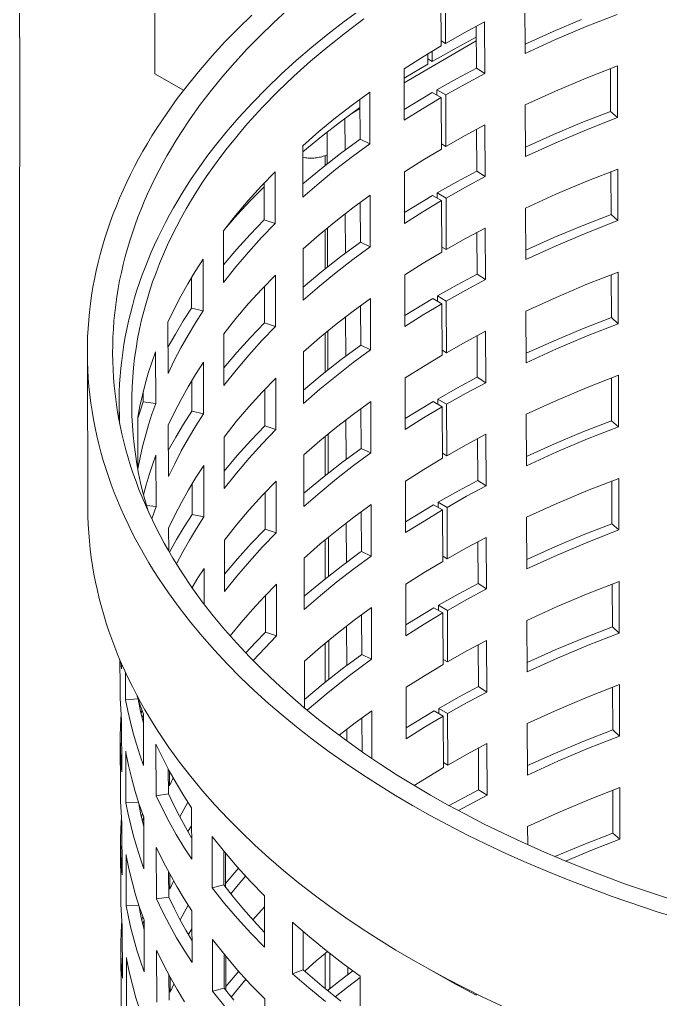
# Model space of a CAD drawing. Header units: millimetres. Extents: x 311 to 4068, y 1050 to 3803.
# Drawn here: x 3656.4 to 3757.7, y 3034.3 to 3189.2 of the extents above; entities that cross this region are included whole.
import ezdxf

# ---------------------------------------------------------------- set-up
doc = ezdxf.new("R2010")
doc.units = ezdxf.units.MM
doc.layers.add('ZANO_R', color=7, linetype='Continuous', lineweight=0)

msp = doc.modelspace()

# ---------------------------------------------------------------- linework, layer by layer
at = {"layer": 'ZANO_R'}
for p, q in [((3656.42, 3186.35), (3656.42, 3249.04)), ((3677.81, 3180.64), (3677.81, 3201.05)), ((3723.76, 3185.44), (3723.72, 3197.66)), ((3723.02, 3197.26), (3723.06, 3185.03)), ((3736.32, 3192.01), (3736.34, 3183.86)), ((3690.98, 3187.8), (3693.14, 3189.9)), ((3696.54, 3188.69), (3698.72, 3190.69)), ((3707.74, 3188.89), (3710.4, 3190.84)), ((3746, 3188.1), (3750.91, 3190.02)), ((3694.43, 3186.64), (3696.54, 3188.69)), ((3705.13, 3186.89), (3707.74, 3188.89)), ((3707.93, 3187.13), (3710.82, 3189.3)), ((3729.95, 3188.84), (3726.83, 3187.17)), ((3728.64, 3181.55), (3728.61, 3188.14)), ((3729.97, 3180.69), (3729.95, 3188.84)), ((3740.79, 3187.33), (3745.28, 3189.22)), ((3688.89, 3185.67), (3690.98, 3187.8)), ((3692.39, 3184.56), (3694.43, 3186.64)), ((3702.6, 3184.83), (3705.13, 3186.89)), ((3705.13, 3184.91), (3707.93, 3187.13)), ((3726.83, 3187.17), (3723.76, 3185.44)), ((3736.34, 3185.34), (3740.79, 3187.33)), ((3741.14, 3186.04), (3746, 3188.1)), ((3656.43, 3186.35), (3656.43, 3165.94)), ((3686.88, 3183.49), (3688.89, 3185.67)), ((3717.22, 3179.2), (3728.62, 3185.83)), ((3723.06, 3185.03), (3720.12, 3183.27)), ((3723.76, 3185.44), (3723.06, 3185.85)), ((3728.62, 3186.4), (3725.11, 3184.53)), ((3736.34, 3183.86), (3741.14, 3186.04)), ((3684.95, 3181.27), (3686.88, 3183.49)), ((3690.43, 3182.43), (3692.39, 3184.56)), ((3700.14, 3182.72), (3702.6, 3184.83)), ((3702.41, 3182.61), (3705.13, 3184.91)), ((3720.95, 3182.18), (3720.94, 3183.77)), ((3721.64, 3182.58), (3721.63, 3184.19)), ((3725.11, 3184.53), (3721.64, 3182.58)), ((3688.54, 3180.26), (3690.43, 3182.43)), ((3697.75, 3180.55), (3700.14, 3182.72)), ((3699.79, 3180.25), (3702.41, 3182.61)), ((3720.12, 3183.27), (3717.22, 3181.44)), ((3720.95, 3182.18), (3717.22, 3179.93)), ((3720.94, 3182.98), (3721.64, 3182.58)), ((3677.81, 3180.64), (3682.34, 3178.03)), ((3683.11, 3179.01), (3684.95, 3181.27)), ((3695.45, 3178.33), (3697.75, 3180.55)), ((3717.22, 3181.44), (3717.24, 3173.29)), ((3725.49, 3179.86), (3728.64, 3181.55)), ((3726.86, 3179.02), (3729.97, 3180.69)), ((3729.97, 3180.69), (3728.64, 3181.55)), ((3750.93, 3181.87), (3746.02, 3179.95)), ((3749.87, 3174.69), (3749.85, 3181.46)), ((3750.96, 3173.72), (3750.93, 3181.87)), ((3681.35, 3176.72), (3683.11, 3179.01)), ((3686.74, 3178.05), (3688.54, 3180.26)), ((3697.26, 3177.83), (3699.79, 3180.25)), ((3722.38, 3178.11), (3725.49, 3179.86)), ((3723.79, 3177.29), (3726.86, 3179.02)), ((3746.02, 3179.95), (3741.17, 3177.89)), ((3685.02, 3175.81), (3686.74, 3178.05)), ((3693.23, 3176.06), (3695.45, 3178.33)), ((3694.83, 3175.35), (3697.26, 3177.83)), ((3711.77, 3177.73), (3709.04, 3175.73)), ((3711.8, 3169.58), (3711.77, 3177.73)), ((3717.24, 3175.01), (3721.67, 3177.7)), ((3723.09, 3176.88), (3721.67, 3177.7)), ((3722.38, 3177.29), (3722.38, 3178.11)), ((3722.38, 3178.11), (3723.79, 3177.29)), ((3723.81, 3169.14), (3723.79, 3177.29)), ((3741.17, 3177.89), (3736.37, 3175.71)), ((3679.68, 3174.38), (3681.35, 3176.72)), ((3683.39, 3173.53), (3685.02, 3175.81)), ((3691.1, 3173.75), (3693.23, 3176.06)), ((3709.04, 3175.73), (3706.37, 3173.65)), ((3710.25, 3170.31), (3710.23, 3176.61)), ((3720.14, 3175.12), (3723.09, 3176.88)), ((3723.09, 3176.88), (3723.11, 3168.73)), ((3678.1, 3172.02), (3679.68, 3174.38)), ((3693.66, 3174.09), (3694.83, 3175.35)), ((3710.23, 3175.3), (3707.15, 3173.06)), ((3708.94, 3174.38), (3710.23, 3175.13)), ((3717.24, 3173.29), (3720.14, 3175.12)), ((3736.37, 3175.71), (3736.4, 3167.56)), ((3745.33, 3172.92), (3749.87, 3174.69)), ((3749.87, 3174.69), (3750.96, 3173.72)), ((3681.85, 3171.22), (3683.39, 3173.53)), ((3689.07, 3171.38), (3691.1, 3173.75)), ((3691.4, 3171.52), (3692.52, 3172.81)), ((3692.52, 3172.81), (3693.66, 3174.09)), ((3706.37, 3173.65), (3703.75, 3171.5)), ((3707.15, 3173.06), (3704.14, 3170.74)), ((3707.87, 3168.57), (3707.86, 3173.59)), ((3740.84, 3171.03), (3745.33, 3172.92)), ((3746.05, 3171.8), (3750.96, 3173.72)), ((3677.35, 3170.82), (3678.1, 3172.02)), ((3681.12, 3170.05), (3681.85, 3171.22)), ((3687.13, 3168.97), (3689.07, 3171.38)), ((3690.32, 3170.21), (3691.4, 3171.52)), ((3703.75, 3171.5), (3701.19, 3169.27)), ((3705.04, 3171.45), (3705.06, 3166.4)), ((3730, 3172.54), (3726.89, 3170.87)), ((3728.69, 3165.25), (3728.67, 3171.84)), ((3730.02, 3164.39), (3730, 3172.54)), ((3741.2, 3169.74), (3746.05, 3171.8)), ((3675.92, 3168.41), (3676.63, 3169.62)), ((3676.63, 3169.62), (3677.35, 3170.82)), ((3680.41, 3168.87), (3681.12, 3170.05)), ((3689.26, 3168.89), (3690.32, 3170.21)), ((3704.14, 3170.74), (3701.2, 3168.32)), ((3710.25, 3170.31), (3707.16, 3168.04)), ((3709.07, 3167.58), (3711.8, 3169.58)), ((3710.25, 3170.31), (3711.8, 3169.58)), ((3723.81, 3169.14), (3723.11, 3169.55)), ((3726.89, 3170.87), (3723.81, 3169.14)), ((3736.39, 3169.04), (3740.84, 3171.03)), ((3736.4, 3167.56), (3741.2, 3169.74)), ((3675.24, 3167.19), (3675.92, 3168.41)), ((3679.72, 3167.69), (3680.41, 3168.87)), ((3686.2, 3167.75), (3687.13, 3168.97)), ((3688.24, 3167.56), (3689.26, 3168.89)), ((3701.19, 3169.27), (3701.22, 3161.12)), ((3707.16, 3168.04), (3704.15, 3165.67)), ((3723.11, 3168.73), (3720.17, 3166.97)), ((3674.59, 3165.96), (3675.24, 3167.19)), ((3678.42, 3165.3), (3679.06, 3166.5)), ((3679.06, 3166.5), (3679.72, 3167.69)), ((3684.42, 3165.28), (3685.3, 3166.52)), ((3685.3, 3166.52), (3686.2, 3167.75)), ((3687.24, 3166.21), (3688.24, 3167.56)), ((3701.41, 3167.4), (3701.2, 3167.44)), ((3701.63, 3167.37), (3701.41, 3167.4)), ((3701.84, 3167.34), (3701.63, 3167.37)), ((3702.06, 3167.32), (3701.84, 3167.34)), ((3702.28, 3167.31), (3702.06, 3167.32)), ((3702.5, 3167.3), (3702.28, 3167.31)), ((3702.72, 3167.3), (3702.5, 3167.3)), ((3702.94, 3167.31), (3702.72, 3167.3)), ((3703.15, 3167.33), (3702.94, 3167.31)), ((3703.37, 3167.35), (3703.15, 3167.33)), ((3703.59, 3167.39), (3703.37, 3167.35)), ((3703.8, 3167.43), (3703.59, 3167.39)), ((3704.02, 3167.47), (3703.8, 3167.43)), ((3704.23, 3167.52), (3704.02, 3167.47)), ((3704.44, 3167.59), (3704.23, 3167.52)), ((3704.64, 3167.65), (3704.44, 3167.59)), ((3704.85, 3167.73), (3704.64, 3167.65)), ((3704.72, 3167.67), (3704.72, 3166.13)), ((3705.05, 3167.81), (3704.85, 3167.73)), ((3706.39, 3165.5), (3709.07, 3167.58)), ((3720.17, 3166.97), (3717.27, 3165.14)), ((3656.42, 2697.85), (3656.42, 3165.93)), ((3673.97, 3164.73), (3674.59, 3165.96)), ((3677.81, 3164.1), (3678.42, 3165.3)), ((3683.57, 3164.02), (3684.42, 3165.28)), ((3686.28, 3164.85), (3687.24, 3166.21)), ((3696.81, 3165.12), (3694.66, 3162.9)), ((3696.84, 3156.97), (3696.81, 3165.12)), ((3704.15, 3165.67), (3701.21, 3163.22)), ((3703.78, 3163.35), (3706.39, 3165.5)), ((3717.27, 3165.14), (3717.3, 3156.99)), ((3725.54, 3163.56), (3728.69, 3165.25)), ((3730.02, 3164.39), (3728.69, 3165.25)), ((3750.99, 3165.57), (3746.08, 3163.65)), ((3749.93, 3158.39), (3749.9, 3165.16)), ((3751.01, 3157.42), (3750.99, 3165.57)), ((3672.79, 3162.24), (3673.36, 3163.49)), ((3673.36, 3163.49), (3673.97, 3164.73)), ((3677.22, 3162.88), (3677.81, 3164.1)), ((3683.57, 3164.02), (3682.12, 3161.76)), ((3684.46, 3162.1), (3685.35, 3163.48)), ((3685.35, 3163.48), (3686.28, 3164.85)), ((3695.11, 3157.55), (3695.09, 3163.35)), ((3701.22, 3161.12), (3703.78, 3163.35)), ((3722.43, 3161.81), (3725.54, 3163.56)), ((3726.91, 3162.72), (3730.02, 3164.39)), ((3746.08, 3163.65), (3741.22, 3161.59)), ((3672.24, 3160.99), (3672.79, 3162.24)), ((3676.66, 3161.67), (3677.22, 3162.88)), ((3683.59, 3160.7), (3684.46, 3162.1)), ((3694.66, 3162.9), (3692.57, 3160.6)), ((3695.09, 3162.77), (3692.93, 3160.58)), ((3722.43, 3160.99), (3722.43, 3161.81)), ((3722.43, 3161.81), (3723.84, 3160.99)), ((3723.84, 3160.99), (3726.91, 3162.72)), ((3671.72, 3159.73), (3672.24, 3160.99)), ((3675.62, 3159.21), (3676.12, 3160.44)), ((3676.12, 3160.44), (3676.66, 3161.67)), ((3681.43, 3160.62), (3680.76, 3159.46)), ((3682.12, 3161.76), (3681.43, 3160.62)), ((3682.77, 3159.3), (3683.59, 3160.7)), ((3692.57, 3160.6), (3690.57, 3158.24)), ((3692.93, 3160.58), (3690.83, 3158.33)), ((3711.83, 3161.43), (3709.09, 3159.43)), ((3710.3, 3154.01), (3710.28, 3160.31)), ((3711.85, 3153.28), (3711.83, 3161.43)), ((3717.29, 3158.71), (3721.72, 3161.4)), ((3720.2, 3158.82), (3723.14, 3160.58)), ((3723.14, 3160.58), (3721.72, 3161.4)), ((3723.14, 3160.58), (3723.17, 3152.44)), ((3723.87, 3152.84), (3723.84, 3160.99)), ((3741.22, 3161.59), (3736.42, 3159.41)), ((3671.23, 3158.47), (3671.72, 3159.73)), ((3675.13, 3157.98), (3675.62, 3159.21)), ((3680.76, 3159.46), (3680.11, 3158.31)), ((3681.98, 3157.88), (3682.77, 3159.3)), ((3709.09, 3159.43), (3706.42, 3157.35)), ((3717.3, 3156.99), (3720.2, 3158.82)), ((3736.42, 3159.41), (3736.45, 3151.26)), ((3670.32, 3155.93), (3670.76, 3157.2)), ((3670.76, 3157.2), (3671.23, 3158.47)), ((3674.68, 3156.74), (3675.13, 3157.98)), ((3679.49, 3157.14), (3678.89, 3155.97)), ((3680.11, 3158.31), (3679.49, 3157.14)), ((3681.22, 3156.46), (3681.98, 3157.88)), ((3690.57, 3158.24), (3688.64, 3155.81)), ((3690.83, 3158.33), (3688.8, 3156.02)), ((3695.11, 3157.55), (3692.88, 3155.25)), ((3695.11, 3157.55), (3696.84, 3156.97)), ((3706.42, 3157.35), (3703.8, 3155.2)), ((3707.93, 3152.27), (3707.91, 3158.52)), ((3745.39, 3156.62), (3749.93, 3158.39)), ((3746.1, 3155.5), (3751.01, 3157.42)), ((3749.93, 3158.39), (3751.01, 3157.42)), ((3669.91, 3154.65), (3670.32, 3155.93)), ((3674.25, 3155.49), (3674.68, 3156.74)), ((3678.89, 3155.97), (3678.31, 3154.8)), ((3680.5, 3155.02), (3681.22, 3156.46)), ((3688.64, 3155.81), (3688.67, 3147.66)), ((3694.68, 3154.75), (3696.84, 3156.97)), ((3704.72, 3155.97), (3704.72, 3149.79)), ((3705.09, 3156.27), (3705.11, 3150.1)), ((3730.05, 3156.24), (3726.94, 3154.57)), ((3730.08, 3148.09), (3730.05, 3156.24)), ((3740.89, 3154.74), (3745.39, 3156.62)), ((3669.52, 3153.36), (3669.91, 3154.65)), ((3673.47, 3152.99), (3673.84, 3154.24)), ((3673.84, 3154.24), (3674.25, 3155.49)), ((3678.31, 3154.8), (3677.76, 3153.61)), ((3679.81, 3153.58), (3680.5, 3155.02)), ((3692.88, 3155.25), (3690.73, 3152.87)), ((3692.6, 3152.45), (3694.68, 3154.75)), ((3703.8, 3155.2), (3701.24, 3152.97)), ((3726.94, 3154.57), (3723.87, 3152.84)), ((3728.74, 3148.95), (3728.72, 3155.54)), ((3736.44, 3152.74), (3740.89, 3154.74)), ((3741.25, 3153.44), (3746.1, 3155.5)), ((3669.17, 3152.08), (3669.52, 3153.36)), ((3673.12, 3151.73), (3673.47, 3152.99)), ((3677.76, 3153.61), (3677.24, 3152.42)), ((3679.17, 3152.13), (3679.81, 3153.58)), ((3690.73, 3152.87), (3688.66, 3150.43)), ((3701.24, 3152.97), (3701.27, 3144.82)), ((3710.3, 3154.01), (3707.22, 3151.74)), ((3709.12, 3151.28), (3711.85, 3153.28)), ((3710.3, 3154.01), (3711.85, 3153.28)), ((3723.87, 3152.84), (3723.16, 3153.25)), ((3736.45, 3151.26), (3741.25, 3153.44)), ((3668.84, 3150.79), (3669.17, 3152.08)), ((3672.8, 3150.47), (3673.12, 3151.73)), ((3676.74, 3151.23), (3676.26, 3150.03)), ((3677.24, 3152.42), (3676.74, 3151.23)), ((3678.56, 3150.66), (3679.17, 3152.13)), ((3685.43, 3151.32), (3684.2, 3149.4)), ((3685.46, 3143.17), (3685.43, 3151.32)), ((3690.59, 3150.09), (3692.6, 3152.45)), ((3707.22, 3151.74), (3704.2, 3149.37)), ((3706.45, 3149.2), (3709.12, 3151.28)), ((3723.17, 3152.44), (3720.22, 3150.67)), ((3668.27, 3148.19), (3668.54, 3149.49)), ((3668.54, 3149.49), (3668.84, 3150.79)), ((3672.51, 3149.21), (3672.8, 3150.47)), ((3676.26, 3150.03), (3675.81, 3148.83)), ((3677.99, 3149.19), (3678.56, 3150.66)), ((3684.2, 3149.4), (3683.02, 3147.45)), ((3688.67, 3147.66), (3690.59, 3150.09)), ((3720.22, 3150.67), (3717.32, 3148.84)), ((3668.02, 3146.89), (3668.27, 3148.19)), ((3672, 3146.67), (3672.24, 3147.94)), ((3672.24, 3147.94), (3672.51, 3149.21)), ((3675.81, 3148.83), (3675.38, 3147.62)), ((3677.45, 3147.72), (3677.99, 3149.19)), ((3683.59, 3143.58), (3683.58, 3148.39)), ((3696.87, 3148.82), (3694.71, 3146.6)), ((3696.89, 3140.67), (3696.87, 3148.82)), ((3704.2, 3149.37), (3701.26, 3146.92)), ((3703.83, 3147.05), (3706.45, 3149.2)), ((3717.32, 3148.84), (3717.35, 3140.69)), ((3725.59, 3147.26), (3728.74, 3148.95)), ((3726.97, 3146.42), (3730.08, 3148.09)), ((3730.08, 3148.09), (3728.74, 3148.95)), ((3751.04, 3149.27), (3746.13, 3147.35)), ((3749.98, 3142.09), (3749.96, 3148.86)), ((3751.06, 3141.12), (3751.04, 3149.27)), ((3667.81, 3145.59), (3668.02, 3146.89)), ((3671.8, 3145.39), (3672, 3146.67)), ((3674.98, 3146.4), (3674.61, 3145.19)), ((3675.38, 3147.62), (3674.98, 3146.4)), ((3676.96, 3146.23), (3677.45, 3147.72)), ((3683.02, 3147.45), (3681.91, 3145.46)), ((3694.71, 3146.6), (3692.63, 3144.3)), ((3695.16, 3141.25), (3695.14, 3147.05)), ((3701.27, 3144.82), (3703.83, 3147.05)), ((3722.48, 3145.51), (3725.59, 3147.26)), ((3723.89, 3144.69), (3726.97, 3146.42)), ((3746.13, 3147.35), (3741.27, 3145.29)), ((3667.63, 3144.29), (3667.81, 3145.59)), ((3671.61, 3144.12), (3671.8, 3145.39)), ((3674.61, 3145.19), (3674.26, 3143.97)), ((3676.09, 3143.25), (3676.51, 3144.74)), ((3676.51, 3144.74), (3676.96, 3146.23)), ((3681.91, 3145.46), (3680.86, 3143.44)), ((3711.88, 3145.13), (3709.15, 3143.13)), ((3711.9, 3136.99), (3711.88, 3145.13)), ((3717.34, 3142.41), (3721.77, 3145.1)), ((3723.19, 3144.29), (3721.77, 3145.1)), ((3722.48, 3144.69), (3722.48, 3145.51)), ((3722.48, 3145.51), (3723.89, 3144.69)), ((3741.27, 3145.29), (3736.48, 3143.11)), ((3667.47, 3142.98), (3667.63, 3144.29)), ((3671.46, 3142.84), (3671.61, 3144.12)), ((3674.26, 3143.97), (3673.94, 3142.74)), ((3675.71, 3141.75), (3676.09, 3143.25)), ((3680.86, 3143.44), (3679.87, 3141.39)), ((3682.29, 3141.56), (3683.59, 3143.58)), ((3683.59, 3143.58), (3685.46, 3143.17)), ((3692.63, 3144.3), (3690.62, 3141.94)), ((3710.35, 3137.71), (3710.33, 3144.01)), ((3720.25, 3142.52), (3723.19, 3144.29)), ((3723.19, 3144.29), (3723.22, 3136.14)), ((3723.92, 3136.54), (3723.89, 3144.69)), ((3667.25, 3140.36), (3667.34, 3141.67)), ((3667.34, 3141.67), (3667.47, 3142.98)), ((3671.34, 3141.56), (3671.46, 3142.84)), ((3673.94, 3142.74), (3673.64, 3141.51)), ((3675.38, 3140.24), (3675.71, 3141.75)), ((3684.22, 3141.25), (3685.46, 3143.17)), ((3690.62, 3141.94), (3688.69, 3139.51)), ((3709.15, 3143.13), (3706.47, 3141.05)), ((3707.98, 3135.97), (3707.96, 3142.22)), ((3717.35, 3140.69), (3720.25, 3142.52)), ((3736.48, 3143.11), (3736.5, 3134.96)), ((3745.44, 3140.32), (3749.98, 3142.09)), ((3749.98, 3142.09), (3751.06, 3141.12)), ((3667.18, 3139.05), (3667.25, 3140.36)), ((3671.18, 3139), (3671.24, 3140.28)), ((3671.24, 3140.28), (3671.34, 3141.56)), ((3673.37, 3140.28), (3673.13, 3139.05)), ((3673.64, 3141.51), (3673.37, 3140.28)), ((3675.08, 3138.73), (3675.38, 3140.24)), ((3679.87, 3141.39), (3679.9, 3133.24)), ((3681.05, 3139.49), (3682.29, 3141.56)), ((3683.05, 3139.3), (3684.22, 3141.25)), ((3695.16, 3141.25), (3692.93, 3138.95)), ((3694.74, 3138.45), (3696.89, 3140.67)), ((3695.16, 3141.25), (3696.89, 3140.67)), ((3706.47, 3141.05), (3703.85, 3138.9)), ((3740.94, 3138.44), (3745.44, 3140.32)), ((3746.16, 3139.2), (3751.06, 3141.12)), ((3667.14, 3137.74), (3667.18, 3139.05)), ((3671.14, 3137.72), (3671.18, 3139)), ((3673.13, 3139.05), (3672.91, 3137.81)), ((3674.83, 3137.22), (3675.08, 3138.73)), ((3679.88, 3137.39), (3681.05, 3139.49)), ((3681.93, 3137.31), (3683.05, 3139.3)), ((3688.69, 3139.51), (3688.72, 3131.36)), ((3692.93, 3138.95), (3690.78, 3136.57)), ((3703.85, 3138.9), (3701.3, 3136.67)), ((3704.72, 3139.62), (3704.72, 3133.45)), ((3705.14, 3139.97), (3705.16, 3133.8)), ((3730.1, 3139.94), (3726.99, 3138.28)), ((3728.79, 3132.65), (3728.77, 3139.24)), ((3730.13, 3131.79), (3730.1, 3139.94)), ((3741.3, 3137.14), (3746.16, 3139.2)), ((3667.13, 3136.43), (3667.14, 3137.74)), ((3671.13, 3136.44), (3671.14, 3137.72)), ((3672.91, 3137.81), (3672.73, 3136.57)), ((3674.61, 3135.7), (3674.83, 3137.22)), ((3680.88, 3135.29), (3681.93, 3137.31)), ((3692.65, 3136.15), (3694.74, 3138.45)), ((3710.35, 3137.71), (3707.27, 3135.44)), ((3710.35, 3137.71), (3711.9, 3136.99)), ((3726.99, 3138.28), (3723.92, 3136.54)), ((3736.5, 3136.44), (3740.94, 3138.44)), ((3736.5, 3134.96), (3741.3, 3137.14)), ((3667.15, 3135.12), (3667.13, 3136.43)), ((3667.21, 3112.01), (3667.13, 3136.43)), ((3671.15, 3135.16), (3671.13, 3136.44)), ((3672.73, 3136.57), (3672.56, 3135.33)), ((3674.44, 3134.18), (3674.61, 3135.7)), ((3677.91, 3136.66), (3677.32, 3134.98)), ((3677.94, 3128.51), (3677.91, 3136.66)), ((3690.78, 3136.57), (3688.71, 3134.13)), ((3690.65, 3133.79), (3692.65, 3136.15)), ((3701.3, 3136.67), (3701.32, 3128.52)), ((3709.17, 3134.98), (3711.9, 3136.99)), ((3723.22, 3136.14), (3720.28, 3134.37)), ((3723.92, 3136.54), (3723.22, 3136.95)), ((3667.2, 3133.81), (3667.15, 3135.12)), ((3671.2, 3133.88), (3671.15, 3135.16)), ((3672.43, 3134.09), (3672.32, 3132.84)), ((3672.56, 3135.33), (3672.43, 3134.09)), ((3674.31, 3132.66), (3674.44, 3134.18)), ((3677.32, 3134.98), (3676.77, 3133.28)), ((3679.9, 3133.24), (3680.88, 3135.29)), ((3685.49, 3135.02), (3684.25, 3133.1)), ((3685.51, 3126.87), (3685.49, 3135.02)), ((3707.27, 3135.44), (3704.26, 3133.08)), ((3706.5, 3132.9), (3709.17, 3134.98)), ((3720.28, 3134.37), (3717.37, 3132.54)), ((3667.28, 3132.5), (3667.2, 3133.81)), ((3667.38, 3131.19), (3667.28, 3132.5)), ((3671.27, 3132.6), (3671.2, 3133.88)), ((3671.38, 3131.32), (3671.27, 3132.6)), ((3672.32, 3132.84), (3672.24, 3131.6)), ((3674.22, 3131.14), (3674.31, 3132.66)), ((3676.77, 3133.28), (3676.28, 3131.57)), ((3684.25, 3133.1), (3683.07, 3131.15)), ((3688.72, 3131.36), (3690.65, 3133.79)), ((3696.92, 3132.52), (3694.76, 3130.3)), ((3696.94, 3124.37), (3696.92, 3132.52)), ((3704.26, 3133.08), (3701.32, 3130.62)), ((3703.88, 3130.75), (3706.5, 3132.9)), ((3717.37, 3132.54), (3717.4, 3124.39)), ((3725.65, 3130.96), (3728.79, 3132.65)), ((3730.13, 3131.79), (3728.79, 3132.65)), ((3751.09, 3132.97), (3746.18, 3131.05)), ((3750.03, 3125.79), (3750.01, 3132.56)), ((3751.12, 3124.82), (3751.09, 3132.97)), ((3667.52, 3129.88), (3667.38, 3131.19)), ((3671.51, 3130.04), (3671.38, 3131.32)), ((3672.24, 3131.6), (3672.18, 3130.35)), ((3674.17, 3129.61), (3674.22, 3131.14)), ((3676.28, 3131.57), (3675.83, 3129.84)), ((3683.07, 3131.15), (3681.96, 3129.16)), ((3683.65, 3127.28), (3683.63, 3132.09)), ((3722.53, 3129.21), (3725.65, 3130.96)), ((3727.02, 3130.13), (3730.13, 3131.79)), ((3746.18, 3131.05), (3741.33, 3128.99)), ((3667.68, 3128.57), (3667.52, 3129.88)), ((3671.67, 3128.77), (3671.51, 3130.04)), ((3672.18, 3130.35), (3672.16, 3129.11)), ((3674.16, 3128.09), (3674.17, 3129.61)), ((3675.83, 3129.84), (3675.44, 3128.1)), ((3675.98, 3128.75), (3675.98, 3130.43)), ((3694.76, 3130.3), (3692.68, 3128)), ((3695.21, 3124.95), (3695.2, 3130.75)), ((3701.32, 3128.52), (3703.88, 3130.75)), ((3723.94, 3128.39), (3727.02, 3130.13)), ((3667.88, 3127.27), (3667.68, 3128.57)), ((3671.86, 3127.49), (3671.67, 3128.77)), ((3672.16, 3129.11), (3672.16, 3127.86)), ((3672.16, 3125.77), (3672.16, 3128.3)), ((3672.16, 3127.86), (3672.19, 3126.62)), ((3674.19, 3126.56), (3674.16, 3128.09)), ((3675.44, 3128.1), (3675.09, 3126.35)), ((3675.53, 3127.47), (3675.98, 3128.75)), ((3675.98, 3128.75), (3677.94, 3128.51)), ((3677.34, 3126.83), (3677.94, 3128.51)), ((3681.96, 3129.16), (3680.91, 3127.14)), ((3692.68, 3128), (3690.67, 3125.64)), ((3711.93, 3128.84), (3709.2, 3126.83)), ((3710.4, 3121.41), (3710.38, 3127.71)), ((3711.96, 3120.69), (3711.93, 3128.84)), ((3717.39, 3126.11), (3721.83, 3128.8)), ((3720.3, 3126.22), (3723.25, 3127.99)), ((3723.25, 3127.99), (3721.83, 3128.8)), ((3722.54, 3128.39), (3722.53, 3129.21)), ((3722.53, 3129.21), (3723.94, 3128.39)), ((3723.25, 3127.99), (3723.27, 3119.84)), ((3723.97, 3120.24), (3723.94, 3128.39)), ((3741.33, 3128.99), (3736.53, 3126.81)), ((3668.1, 3125.97), (3667.88, 3127.27)), ((3672.08, 3126.22), (3671.86, 3127.49)), ((3672.33, 3124.95), (3672.08, 3126.22)), ((3672.19, 3126.62), (3672.24, 3125.37)), ((3674.26, 3125.04), (3674.19, 3126.56)), ((3675.09, 3126.35), (3675.12, 3118.2)), ((3675.1, 3126.18), (3675.53, 3127.47)), ((3676.8, 3125.13), (3677.34, 3126.83)), ((3680.91, 3127.14), (3679.92, 3125.09)), ((3682.34, 3125.26), (3683.65, 3127.28)), ((3683.65, 3127.28), (3685.51, 3126.87)), ((3684.28, 3124.95), (3685.51, 3126.87)), ((3709.2, 3126.83), (3706.52, 3124.75)), ((3717.4, 3124.39), (3720.3, 3126.22)), ((3736.53, 3126.81), (3736.55, 3118.66)), ((3668.35, 3124.67), (3668.1, 3125.97)), ((3668.63, 3123.37), (3668.35, 3124.67)), ((3672.6, 3123.69), (3672.33, 3124.95)), ((3674.38, 3123.52), (3674.26, 3125.04)), ((3676.3, 3123.42), (3676.8, 3125.13)), ((3679.92, 3125.09), (3679.95, 3116.94)), ((3681.11, 3123.19), (3682.34, 3125.26)), ((3683.1, 3123), (3684.28, 3124.95)), ((3690.67, 3125.64), (3688.75, 3123.21)), ((3695.21, 3124.95), (3692.99, 3122.65)), ((3695.21, 3124.95), (3696.94, 3124.37)), ((3706.52, 3124.75), (3703.91, 3122.6)), ((3708.03, 3119.67), (3708.01, 3125.92)), ((3745.49, 3124.02), (3750.03, 3125.79)), ((3746.21, 3122.9), (3751.12, 3124.82)), ((3750.03, 3125.79), (3751.12, 3124.82)), ((3668.94, 3122.08), (3668.63, 3123.37)), ((3672.9, 3122.42), (3672.6, 3123.69)), ((3674.53, 3122), (3674.38, 3123.52)), ((3675.86, 3121.69), (3676.3, 3123.42)), ((3679.93, 3121.09), (3681.11, 3123.19)), ((3688.75, 3123.21), (3688.77, 3115.06)), ((3694.79, 3122.15), (3696.94, 3124.37)), ((3704.72, 3123.28), (3704.72, 3117.11)), ((3705.2, 3123.67), (3705.22, 3117.5)), ((3730.16, 3123.64), (3727.04, 3121.98)), ((3730.18, 3115.49), (3730.16, 3123.64)), ((3741, 3122.14), (3745.49, 3124.02)), ((3669.28, 3120.79), (3668.94, 3122.08)), ((3673.23, 3121.16), (3672.9, 3122.42)), ((3674.73, 3120.48), (3674.53, 3122)), ((3675.46, 3119.95), (3675.86, 3121.69)), ((3681.99, 3121.01), (3683.1, 3123)), ((3692.99, 3122.65), (3690.83, 3120.27)), ((3692.71, 3119.85), (3694.79, 3122.15)), ((3703.91, 3122.6), (3701.35, 3120.37)), ((3727.04, 3121.98), (3723.97, 3120.24)), ((3728.85, 3116.35), (3728.82, 3122.94)), ((3736.55, 3120.14), (3741, 3122.14)), ((3741.35, 3120.84), (3746.21, 3122.9)), ((3669.65, 3119.51), (3669.28, 3120.79)), ((3673.59, 3119.91), (3673.23, 3121.16)), ((3674.96, 3118.97), (3674.73, 3120.48)), ((3675.12, 3118.2), (3675.46, 3119.95)), ((3677.96, 3120.36), (3677.41, 3118.81)), ((3677.99, 3112.21), (3677.96, 3120.36)), ((3680.94, 3118.99), (3681.99, 3121.01)), ((3690.83, 3120.27), (3688.76, 3117.83)), ((3701.35, 3120.37), (3701.38, 3112.22)), ((3710.4, 3121.41), (3707.32, 3119.14)), ((3709.23, 3118.68), (3711.96, 3120.69)), ((3710.4, 3121.41), (3711.96, 3120.69)), ((3723.97, 3120.24), (3723.27, 3120.65)), ((3736.55, 3118.66), (3741.35, 3120.84)), ((3670.04, 3118.23), (3669.65, 3119.51)), ((3673.97, 3118.66), (3673.59, 3119.91)), ((3674.39, 3117.41), (3673.97, 3118.66)), ((3675.24, 3117.46), (3674.96, 3118.97)), ((3677.41, 3118.81), (3676.91, 3117.24)), ((3679.95, 3116.94), (3680.94, 3118.99)), ((3685.54, 3118.72), (3684.3, 3116.8)), ((3685.56, 3110.57), (3685.54, 3118.72)), ((3690.7, 3117.49), (3692.71, 3119.85)), ((3707.32, 3119.14), (3704.31, 3116.78)), ((3706.55, 3116.6), (3709.23, 3118.68)), ((3723.27, 3119.84), (3720.33, 3118.07)), ((3670.46, 3116.95), (3670.04, 3118.23)), ((3670.91, 3115.68), (3670.46, 3116.95)), ((3674.83, 3116.17), (3674.39, 3117.41)), ((3675.56, 3115.95), (3675.24, 3117.46)), ((3676.91, 3117.24), (3676.44, 3115.66)), ((3688.77, 3115.06), (3690.7, 3117.49)), ((3720.33, 3118.07), (3717.43, 3116.24)), ((3671.39, 3114.41), (3670.91, 3115.68)), ((3675.29, 3114.93), (3674.83, 3116.17)), ((3675.92, 3114.45), (3675.56, 3115.95)), ((3676.44, 3115.66), (3676.01, 3114.07)), ((3684.3, 3116.8), (3683.13, 3114.85)), ((3683.7, 3110.98), (3683.68, 3115.79)), ((3696.97, 3116.22), (3694.81, 3114)), ((3697, 3108.07), (3696.97, 3116.22)), ((3704.31, 3116.78), (3701.37, 3114.32)), ((3703.93, 3114.45), (3706.55, 3116.6)), ((3717.43, 3116.24), (3717.45, 3108.09)), ((3725.7, 3114.67), (3728.85, 3116.35)), ((3727.07, 3113.83), (3730.18, 3115.49)), ((3730.18, 3115.49), (3728.85, 3116.35)), ((3751.14, 3116.67), (3746.23, 3114.75)), ((3750.08, 3109.49), (3750.06, 3116.26)), ((3751.17, 3108.52), (3751.14, 3116.67)), ((3671.89, 3113.15), (3671.39, 3114.41)), ((3675.78, 3113.7), (3675.29, 3114.93)), ((3676.32, 3112.95), (3675.92, 3114.45)), ((3676.03, 3114.01), (3676.03, 3114.13)), ((3683.13, 3114.85), (3682.01, 3112.86)), ((3694.81, 3114), (3692.73, 3111.7)), ((3695.27, 3108.65), (3695.25, 3114.45)), ((3701.38, 3112.22), (3703.93, 3114.45)), ((3722.59, 3112.91), (3725.7, 3114.67)), ((3724, 3112.09), (3727.07, 3113.83)), ((3746.23, 3114.75), (3741.38, 3112.69)), ((3672.42, 3111.9), (3671.89, 3113.15)), ((3676.3, 3112.47), (3675.78, 3113.7)), ((3676.85, 3111.25), (3676.3, 3112.47)), ((3676.75, 3111.46), (3676.32, 3112.95)), ((3676.47, 3112.4), (3677.99, 3112.21)), ((3677.31, 3110.27), (3677.99, 3112.21)), ((3682.01, 3112.86), (3680.96, 3110.84)), ((3711.98, 3112.54), (3709.25, 3110.53)), ((3712.01, 3104.39), (3711.98, 3112.54)), ((3717.45, 3109.81), (3721.88, 3112.5)), ((3723.3, 3111.69), (3721.88, 3112.5)), ((3722.59, 3112.09), (3722.59, 3112.91)), ((3722.59, 3112.91), (3724, 3112.09)), ((3741.38, 3112.69), (3736.58, 3110.51)), ((3667.21, 3112.01), (3667.23, 3110.69)), ((3667.23, 3110.69), (3667.28, 3109.38)), ((3672.98, 3110.65), (3672.42, 3111.9)), ((3677.42, 3110.04), (3676.85, 3111.25)), ((3680.96, 3110.84), (3679.97, 3108.79)), ((3682.44, 3109.02), (3683.7, 3110.98)), ((3683.7, 3110.98), (3685.56, 3110.57)), ((3692.73, 3111.7), (3690.73, 3109.34)), ((3710.46, 3105.11), (3710.44, 3111.41)), ((3720.36, 3109.92), (3723.3, 3111.69)), ((3723.3, 3111.69), (3723.32, 3103.54)), ((3724.02, 3103.94), (3724, 3112.09)), ((3667.28, 3109.38), (3667.35, 3108.07)), ((3673.56, 3109.41), (3672.98, 3110.65)), ((3674.17, 3108.17), (3673.56, 3109.41)), ((3678.01, 3108.83), (3677.42, 3110.04)), ((3684.4, 3108.76), (3685.56, 3110.57)), ((3690.73, 3109.34), (3688.8, 3106.91)), ((3709.25, 3110.53), (3706.58, 3108.45)), ((3708.08, 3103.38), (3708.06, 3109.62)), ((3717.45, 3108.09), (3720.36, 3109.92)), ((3736.58, 3110.51), (3736.61, 3102.36)), ((3745.54, 3107.72), (3750.08, 3109.49)), ((3750.08, 3109.49), (3751.17, 3108.52)), ((3667.35, 3108.07), (3667.46, 3106.76)), ((3674.81, 3106.94), (3674.17, 3108.17)), ((3678.64, 3107.63), (3678.01, 3108.83)), ((3679.28, 3106.44), (3678.64, 3107.63)), ((3679.97, 3108.79), (3679.99, 3105.19)), ((3681.24, 3107.03), (3682.44, 3109.02)), ((3683.28, 3106.92), (3684.4, 3108.76)), ((3695.27, 3108.65), (3693.04, 3106.35)), ((3694.84, 3105.85), (3697, 3108.07)), ((3695.27, 3108.65), (3697, 3108.07)), ((3706.58, 3108.45), (3703.96, 3106.3)), ((3741.05, 3105.84), (3745.54, 3107.72)), ((3746.26, 3106.6), (3751.17, 3108.52)), ((3667.46, 3106.76), (3667.59, 3105.46)), ((3675.47, 3105.72), (3674.81, 3106.94)), ((3679.95, 3105.25), (3679.28, 3106.44)), ((3680.1, 3105), (3681.24, 3107.03)), ((3682.22, 3105.05), (3683.28, 3106.92)), ((3688.8, 3106.91), (3688.82, 3098.76)), ((3693.04, 3106.35), (3690.89, 3103.97)), ((3703.96, 3106.3), (3701.4, 3104.07)), ((3704.72, 3106.94), (3704.72, 3100.76)), ((3705.25, 3107.37), (3705.27, 3101.2)), ((3730.21, 3107.34), (3727.1, 3105.68)), ((3728.9, 3100.05), (3728.88, 3106.64)), ((3730.23, 3099.19), (3730.21, 3107.34)), ((3741.41, 3104.54), (3746.26, 3106.6)), ((3667.59, 3105.46), (3667.76, 3104.15)), ((3676.16, 3104.51), (3675.47, 3105.72)), ((3676.87, 3103.3), (3676.16, 3104.51)), ((3680.65, 3104.07), (3679.95, 3105.25)), ((3681.22, 3103.15), (3682.22, 3105.05)), ((3692.76, 3103.55), (3694.84, 3105.85)), ((3710.28, 3104.99), (3707.26, 3102.75)), ((3710.28, 3104.99), (3710.46, 3105.11)), ((3710.46, 3105.11), (3712.01, 3104.39)), ((3727.1, 3105.68), (3724.02, 3103.94)), ((3736.6, 3103.85), (3741.05, 3105.84)), ((3736.61, 3102.36), (3741.41, 3104.54)), ((3667.76, 3104.15), (3667.95, 3102.84)), ((3677.61, 3102.1), (3676.87, 3103.3)), ((3681.37, 3102.9), (3680.65, 3104.07)), ((3690.89, 3103.97), (3688.82, 3101.53)), ((3690.75, 3101.19), (3692.76, 3103.55)), ((3701.4, 3104.07), (3701.43, 3095.93)), ((3709.28, 3102.38), (3712.01, 3104.39)), ((3723.32, 3103.54), (3720.38, 3101.77)), ((3724.02, 3103.94), (3723.32, 3104.35)), ((3667.95, 3102.84), (3668.18, 3101.54)), ((3668.18, 3101.54), (3668.43, 3100.24)), ((3678.37, 3100.91), (3677.61, 3102.1)), ((3682.11, 3101.74), (3681.37, 3102.9)), ((3683.67, 3099.44), (3682.11, 3101.74)), ((3685.59, 3102.42), (3684.62, 3100.92)), ((3685.61, 3096.78), (3685.59, 3102.42)), ((3707.26, 3102.75), (3704.3, 3100.43)), ((3706.6, 3100.3), (3709.28, 3102.38)), ((3720.38, 3101.77), (3717.48, 3099.94)), ((3668.43, 3100.24), (3668.71, 3098.95)), ((3679.96, 3098.56), (3678.37, 3100.91)), ((3684.62, 3100.92), (3683.69, 3099.41)), ((3688.82, 3098.76), (3690.75, 3101.19)), ((3697.02, 3099.93), (3695.11, 3097.96)), ((3697.05, 3091.78), (3697.02, 3099.93)), ((3704.3, 3100.43), (3701.42, 3098.02)), ((3703.99, 3098.15), (3706.6, 3100.3)), ((3717.48, 3099.94), (3717.51, 3091.79)), ((3725.75, 3098.37), (3728.9, 3100.05)), ((3730.23, 3099.19), (3728.9, 3100.05)), ((3751.2, 3100.37), (3746.29, 3098.45)), ((3750.14, 3093.19), (3750.11, 3099.96)), ((3751.22, 3092.22), (3751.2, 3100.37)), ((3668.71, 3098.95), (3669.02, 3097.65)), ((3681.65, 3096.24), (3679.96, 3098.56)), ((3685.31, 3097.17), (3683.67, 3099.44)), ((3683.74, 3099.34), (3683.73, 3099.49)), ((3722.64, 3096.61), (3725.75, 3098.37)), ((3727.12, 3097.53), (3730.23, 3099.19)), ((3746.29, 3098.45), (3741.43, 3096.39)), ((3669.02, 3097.65), (3669.35, 3096.37)), ((3687.05, 3094.94), (3685.31, 3097.17)), ((3695.11, 3097.96), (3693.26, 3095.94)), ((3695.32, 3092.35), (3695.3, 3098.16)), ((3701.43, 3095.93), (3703.99, 3098.15)), ((3724.05, 3095.79), (3727.12, 3097.53)), ((3669.35, 3096.37), (3669.72, 3095.08)), ((3683.42, 3093.95), (3681.65, 3096.24)), ((3693.26, 3095.94), (3691.47, 3093.87)), ((3712.04, 3096.24), (3709.31, 3094.23)), ((3712.06, 3088.09), (3712.04, 3096.24)), ((3717.5, 3093.51), (3721.93, 3096.2)), ((3720.41, 3093.62), (3723.35, 3095.39)), ((3723.35, 3095.39), (3721.93, 3096.2)), ((3722.64, 3095.79), (3722.64, 3096.61)), ((3722.64, 3096.61), (3724.05, 3095.79)), ((3723.35, 3095.39), (3723.38, 3087.24)), ((3724.08, 3087.64), (3724.05, 3095.79)), ((3741.43, 3096.39), (3736.63, 3094.21)), ((3669.72, 3095.08), (3670.11, 3093.8)), ((3670.11, 3093.8), (3670.53, 3092.52)), ((3685.28, 3091.71), (3683.42, 3093.95)), ((3688.87, 3092.74), (3687.05, 3094.94)), ((3691.47, 3093.87), (3689.73, 3091.75)), ((3709.31, 3094.23), (3706.63, 3092.15)), ((3710.51, 3088.81), (3710.49, 3095.11)), ((3717.51, 3091.79), (3720.41, 3093.62)), ((3736.63, 3094.21), (3736.66, 3086.06)), ((3670.53, 3092.52), (3670.98, 3091.25)), ((3690.77, 3090.59), (3688.87, 3092.74)), ((3695.32, 3092.35), (3693.73, 3090.73)), ((3695.32, 3092.35), (3697.05, 3091.78)), ((3706.63, 3092.15), (3704.01, 3090)), ((3708.14, 3087.08), (3708.12, 3093.32)), ((3745.6, 3091.42), (3750.14, 3093.19)), ((3746.31, 3090.3), (3751.22, 3092.22)), ((3750.14, 3093.19), (3751.22, 3092.22)), ((3670.98, 3091.25), (3671.46, 3089.99)), ((3687.23, 3089.5), (3685.28, 3091.71)), ((3692.75, 3088.47), (3690.77, 3090.59)), ((3693.73, 3090.73), (3692.18, 3089.06)), ((3695.17, 3089.84), (3697.05, 3091.78)), ((3704.72, 3090.59), (3704.72, 3084.42)), ((3705.3, 3091.07), (3705.32, 3084.9)), ((3730.26, 3091.04), (3727.15, 3089.38)), ((3730.29, 3082.89), (3730.26, 3091.04)), ((3741.1, 3089.54), (3745.6, 3091.42)), ((3671.46, 3089.99), (3671.96, 3088.72)), ((3689.25, 3087.34), (3687.23, 3089.5)), ((3693.35, 3087.86), (3695.17, 3089.84)), ((3704.01, 3090), (3701.46, 3087.78)), ((3727.15, 3089.38), (3724.08, 3087.64)), ((3728.95, 3083.75), (3728.93, 3090.34)), ((3736.65, 3087.55), (3741.1, 3089.54)), ((3741.46, 3088.25), (3746.31, 3090.3)), ((3671.96, 3088.72), (3672.49, 3087.47)), ((3672.3, 3083.69), (3672.29, 3087.95)), ((3672.52, 3086.56), (3672.43, 3087.62)), ((3672.49, 3087.47), (3673.05, 3086.22)), ((3672.51, 3087.42), (3672.52, 3086.56)), ((3694.8, 3086.4), (3692.75, 3088.47)), ((3701.46, 3087.78), (3701.48, 3080.36)), ((3710.51, 3088.81), (3707.43, 3086.54)), ((3708.58, 3085.51), (3712.06, 3088.09)), ((3710.51, 3088.81), (3712.06, 3088.09)), ((3724.08, 3087.64), (3723.37, 3088.05)), ((3736.66, 3086.06), (3741.46, 3088.25)), ((3673.05, 3086.22), (3673.64, 3084.98)), ((3673.18, 3081.67), (3673.17, 3085.97)), ((3691.36, 3085.21), (3689.25, 3087.34)), ((3696.93, 3084.37), (3694.8, 3086.4)), ((3707.43, 3086.54), (3704.41, 3084.18)), ((3723.38, 3087.24), (3720.43, 3085.47)), ((3673.64, 3084.98), (3674.25, 3083.74)), ((3693.53, 3083.14), (3691.36, 3085.21)), ((3699.12, 3082.38), (3696.93, 3084.37)), ((3705.2, 3082.82), (3708.58, 3085.51)), ((3720.43, 3085.47), (3717.53, 3083.64)), ((3672.3, 3083.69), (3672.33, 3081.93)), ((3674.25, 3083.74), (3674.88, 3082.51)), ((3695.78, 3081.1), (3693.53, 3083.14)), ((3704.41, 3084.18), (3701.47, 3081.72)), ((3701.91, 3080), (3705.2, 3082.82)), ((3717.53, 3083.64), (3717.56, 3075.49)), ((3725.8, 3082.07), (3728.95, 3083.75)), ((3727.18, 3081.23), (3730.29, 3082.89)), ((3730.29, 3082.89), (3728.95, 3083.75)), ((3751.25, 3084.07), (3746.34, 3082.15)), ((3750.19, 3076.89), (3750.17, 3083.66)), ((3751.28, 3075.92), (3751.25, 3084.07)), ((3672.33, 3081.93), (3672.41, 3080.17)), ((3673.18, 3081.67), (3675.17, 3081.79)), ((3673.53, 3079.9), (3673.18, 3081.67)), ((3674.88, 3082.51), (3675.54, 3081.29)), ((3675.5, 3080.81), (3675.03, 3082.23)), ((3675.17, 3081.79), (3675.17, 3081.8)), ((3675.56, 3079.83), (3675.17, 3081.79)), ((3675.54, 3081.29), (3676.23, 3080.07)), ((3701.38, 3080.44), (3699.12, 3082.38)), ((3722.69, 3080.31), (3725.8, 3082.07)), ((3724.1, 3079.49), (3727.18, 3081.23)), ((3746.34, 3082.15), (3741.48, 3080.1)), ((3672.41, 3080.17), (3672.54, 3078.41)), ((3673.93, 3078.14), (3673.53, 3079.9)), ((3676, 3079.4), (3675.5, 3080.81)), ((3676.01, 3077.89), (3675.56, 3079.83)), ((3675.77, 3080.03), (3675.64, 3079.43)), ((3676.23, 3080.07), (3676.94, 3078.87)), ((3698.09, 3079.12), (3695.78, 3081.1)), ((3703.7, 3078.54), (3701.38, 3080.44)), ((3712.09, 3079.94), (3709.49, 3078.03)), ((3712.11, 3072.38), (3712.09, 3079.94)), ((3717.55, 3077.21), (3721.98, 3079.9)), ((3723.4, 3079.09), (3721.98, 3079.9)), ((3722.69, 3079.49), (3722.69, 3080.31)), ((3722.69, 3080.31), (3724.1, 3079.49)), ((3741.48, 3080.1), (3736.69, 3077.91)), ((3672.36, 3077.59), (3672.46, 3079.42)), ((3672.54, 3078.41), (3672.57, 3070.26)), ((3674.38, 3076.39), (3673.93, 3078.14)), ((3675.78, 3078.84), (3675.99, 3079.44)), ((3676, 3079.4), (3676.03, 3071.25)), ((3676.94, 3078.87), (3677.68, 3077.67)), ((3700.47, 3077.18), (3698.09, 3079.12)), ((3706.08, 3076.69), (3703.7, 3078.54)), ((3710.56, 3073.44), (3710.54, 3078.81)), ((3720.46, 3077.32), (3723.4, 3079.09)), ((3723.4, 3079.09), (3723.43, 3070.94)), ((3724.13, 3071.34), (3724.1, 3079.49)), ((3672.33, 3075.76), (3672.36, 3077.59)), ((3677.68, 3077.67), (3678.44, 3076.48)), ((3702.9, 3075.28), (3700.47, 3077.18)), ((3708.52, 3074.89), (3706.08, 3076.69)), ((3709.49, 3078.03), (3706.93, 3076.05)), ((3708.18, 3075.14), (3708.17, 3077.02)), ((3717.56, 3075.49), (3720.46, 3077.32)), ((3736.69, 3077.91), (3736.71, 3069.76)), ((3745.65, 3075.12), (3750.19, 3076.89)), ((3750.19, 3076.89), (3751.28, 3075.92)), ((3672.35, 3073.92), (3672.33, 3075.76)), ((3672.35, 3067.39), (3672.33, 3075.21)), ((3674.88, 3074.66), (3674.38, 3076.39)), ((3678.44, 3076.48), (3680.03, 3074.12)), ((3705.39, 3073.44), (3702.9, 3075.28)), ((3741.15, 3073.24), (3745.65, 3075.12)), ((3746.37, 3074), (3751.28, 3075.92)), ((3672.43, 3072.09), (3672.35, 3073.92)), ((3673.23, 3065.37), (3673.21, 3073.52)), ((3673.21, 3073.52), (3673.24, 3073.35)), ((3675.43, 3072.95), (3674.88, 3074.66)), ((3678.01, 3066.47), (3677.98, 3074.62)), ((3677.98, 3074.62), (3678.06, 3074.46)), ((3679.04, 3072.42), (3678.06, 3074.46)), ((3680.03, 3074.12), (3681.72, 3071.8)), ((3711, 3073.13), (3708.52, 3074.89)), ((3730.31, 3074.74), (3727.2, 3073.08)), ((3729, 3067.45), (3728.98, 3074.04)), ((3730.34, 3066.59), (3730.31, 3074.74)), ((3741.51, 3071.95), (3746.37, 3074)), ((3672.57, 3070.26), (3672.43, 3072.09)), ((3673.66, 3071.26), (3673.24, 3073.35)), ((3676.03, 3071.25), (3675.43, 3072.95)), ((3680.09, 3070.41), (3679.04, 3072.42)), ((3707.93, 3071.64), (3705.39, 3073.44)), ((3713.53, 3071.43), (3711, 3073.13)), ((3727.2, 3073.08), (3724.13, 3071.34)), ((3736.71, 3071.25), (3741.15, 3073.24)), ((3736.71, 3069.76), (3741.51, 3071.95)), ((3674.15, 3069.19), (3673.66, 3071.26)), ((3679.94, 3066.78), (3679.93, 3070.72)), ((3681.21, 3068.44), (3680.09, 3070.41)), ((3680.1, 3070.41), (3680.11, 3068.04)), ((3681.72, 3071.8), (3683.49, 3069.51)), ((3710.53, 3069.89), (3707.93, 3071.64)), ((3716.11, 3069.77), (3713.53, 3071.43)), ((3723.43, 3070.94), (3721.1, 3069.55)), ((3724.13, 3071.34), (3723.43, 3071.75)), ((3674.71, 3067.14), (3674.15, 3069.19)), ((3680.11, 3068.04), (3680.71, 3069.31)), ((3683.49, 3069.51), (3685.35, 3067.27)), ((3713.16, 3068.19), (3710.53, 3069.89)), ((3718.73, 3068.15), (3716.11, 3069.77)), ((3721.1, 3069.55), (3718.79, 3068.12)), ((3672.35, 3067.39), (3672.38, 3065.63)), ((3682.38, 3066.5), (3681.21, 3068.44)), ((3715.84, 3066.54), (3713.16, 3068.19)), ((3721.39, 3066.59), (3718.73, 3068.15)), ((3724.35, 3064.93), (3729, 3067.45)), ((3730.34, 3066.59), (3729, 3067.45)), ((3751.3, 3067.77), (3746.39, 3065.85)), ((3750.24, 3060.59), (3750.22, 3067.36)), ((3751.33, 3059.62), (3751.3, 3067.77)), ((3675.35, 3065.11), (3674.71, 3067.14)), ((3678.01, 3066.47), (3679.94, 3066.78)), ((3679.01, 3064.4), (3678.01, 3066.47)), ((3680.79, 3065), (3679.94, 3066.78)), ((3683.61, 3064.6), (3682.38, 3066.5)), ((3685.35, 3067.27), (3687.3, 3065.06)), ((3718.56, 3064.94), (3715.84, 3066.54)), ((3724.1, 3065.06), (3721.39, 3066.59)), ((3725.81, 3064.14), (3730.34, 3066.59)), ((3746.39, 3065.85), (3741.54, 3063.8)), ((3672.38, 3065.63), (3672.46, 3063.87)), ((3673.23, 3065.37), (3675.22, 3065.49)), ((3673.58, 3063.6), (3673.23, 3065.37)), ((3675.22, 3065.49), (3675.22, 3065.5)), ((3675.61, 3063.53), (3675.22, 3065.49)), ((3676.06, 3063.1), (3675.35, 3065.11)), ((3680.07, 3062.36), (3679.01, 3064.4)), ((3681.69, 3063.25), (3680.79, 3065)), ((3682.37, 3064.33), (3681.74, 3063.15)), ((3683.02, 3065.49), (3682.37, 3064.33)), ((3683.61, 3064.6), (3683.64, 3056.45)), ((3687.3, 3065.06), (3689.32, 3062.9)), ((3721.34, 3063.38), (3718.56, 3064.94)), ((3726.9, 3063.56), (3724.1, 3065.06)), ((3672.42, 3061.29), (3672.51, 3063.12)), ((3672.46, 3063.87), (3672.6, 3062.11)), ((3673.98, 3061.84), (3673.58, 3063.6)), ((3676.06, 3061.59), (3675.61, 3063.53)), ((3675.83, 3063.73), (3675.7, 3063.13)), ((3675.83, 3062.54), (3676.04, 3063.14)), ((3676.06, 3063.1), (3676.08, 3054.95)), ((3682.63, 3061.53), (3681.69, 3063.25)), ((3689.32, 3062.9), (3691.43, 3060.77)), ((3724.21, 3061.84), (3721.34, 3063.38)), ((3729.78, 3062.07), (3726.9, 3063.56)), ((3741.54, 3063.8), (3736.74, 3061.61)), ((3672.38, 3059.46), (3672.42, 3061.29)), ((3672.6, 3062.11), (3672.62, 3053.96)), ((3674.43, 3060.09), (3673.98, 3061.84)), ((3681.2, 3060.35), (3680.07, 3062.36)), ((3683.62, 3059.83), (3682.63, 3061.53)), ((3683.04, 3060.82), (3683.62, 3061.72)), ((3727.15, 3060.32), (3724.21, 3061.84)), ((3732.75, 3060.62), (3729.78, 3062.07)), ((3736.74, 3061.61), (3736.75, 3058.75)), ((3674.93, 3058.36), (3674.43, 3060.09)), ((3682.39, 3058.38), (3681.2, 3060.35)), ((3686.88, 3051.91), (3686.85, 3060.06)), ((3686.85, 3060.06), (3688.8, 3057.61)), ((3691.43, 3060.77), (3693.6, 3058.69)), ((3730.19, 3058.83), (3727.15, 3060.32)), ((3735.79, 3059.19), (3732.75, 3060.62)), ((3745.62, 3058.79), (3750.24, 3060.59)), ((3747.02, 3057.94), (3751.33, 3059.62)), ((3750.24, 3060.59), (3751.33, 3059.62)), ((3672.4, 3057.63), (3672.38, 3059.46)), ((3672.4, 3051.09), (3672.38, 3058.91)), ((3675.48, 3056.65), (3674.93, 3058.36)), ((3678.06, 3050.17), (3678.03, 3058.32)), ((3678.03, 3058.32), (3678.11, 3058.16)), ((3679.1, 3056.12), (3678.11, 3058.16)), ((3683.64, 3056.45), (3682.39, 3058.38)), ((3693.6, 3058.69), (3695.85, 3056.66)), ((3733.31, 3057.37), (3730.19, 3058.83)), ((3738.92, 3057.79), (3735.79, 3059.19)), ((3741.05, 3056.87), (3745.62, 3058.79)), ((3672.48, 3055.79), (3672.4, 3057.63)), ((3673.29, 3049.07), (3673.26, 3057.22)), ((3673.26, 3057.22), (3673.29, 3057.05)), ((3673.71, 3054.96), (3673.29, 3057.05)), ((3676.08, 3054.95), (3675.48, 3056.65)), ((3688.71, 3052.39), (3688.69, 3057.75)), ((3688.8, 3057.61), (3690.83, 3055.23)), ((3688.96, 3057.42), (3688.97, 3052.04)), ((3695.85, 3056.66), (3698.16, 3054.67)), ((3736.51, 3055.94), (3733.31, 3057.37)), ((3742.13, 3056.42), (3738.92, 3057.79)), ((3742.75, 3056.16), (3747.02, 3057.94)), ((3672.62, 3053.96), (3672.48, 3055.79)), ((3674.2, 3052.89), (3673.71, 3054.96)), ((3680.15, 3054.12), (3679.1, 3056.12)), ((3691.01, 3055.03), (3688.97, 3052.63)), ((3690.83, 3055.23), (3692.94, 3052.92)), ((3739.79, 3054.54), (3736.51, 3055.94)), ((3745.42, 3055.09), (3742.13, 3056.42)), ((3752.22, 3052.53), (3745.42, 3055.09)), ((3679.99, 3050.48), (3679.98, 3054.42)), ((3681.26, 3052.14), (3680.15, 3054.12)), ((3680.15, 3054.11), (3680.16, 3051.74)), ((3690.97, 3052.38), (3692.15, 3053.77)), ((3698.16, 3054.67), (3700.54, 3052.73)), ((3743.15, 3053.17), (3739.79, 3054.54)), ((3674.77, 3050.84), (3674.2, 3052.89)), ((3680.16, 3051.74), (3680.76, 3053.01)), ((3682.43, 3050.2), (3681.26, 3052.14)), ((3686.88, 3051.91), (3688.71, 3052.39)), ((3688.83, 3049.47), (3686.88, 3051.91)), ((3690.24, 3050.45), (3688.71, 3052.39)), ((3689.83, 3050.96), (3690.97, 3052.38)), ((3692.94, 3052.92), (3695.12, 3050.68)), ((3700.54, 3052.73), (3702.97, 3050.84)), ((3750.12, 3050.56), (3743.15, 3053.17)), ((3759.33, 3050.14), (3752.22, 3052.53)), ((3672.41, 3051.09), (3672.43, 3049.33)), ((3675.4, 3048.81), (3674.77, 3050.84)), ((3678.06, 3050.17), (3679.99, 3050.48)), ((3680.84, 3048.7), (3679.99, 3050.48)), ((3691.82, 3048.55), (3690.24, 3050.45)), ((3695.12, 3050.68), (3695.15, 3042.53)), ((3702.97, 3050.84), (3705.47, 3048.99)), ((3757.4, 3048.11), (3750.12, 3050.56)), ((3672.43, 3049.33), (3672.51, 3047.57)), ((3673.29, 3049.07), (3675.28, 3049.19)), ((3673.63, 3047.3), (3673.29, 3049.07)), ((3675.28, 3049.19), (3675.28, 3049.2)), ((3675.66, 3047.23), (3675.28, 3049.19)), ((3676.11, 3046.8), (3675.4, 3048.81)), ((3679.06, 3048.1), (3678.06, 3050.17)), ((3681.74, 3046.95), (3680.84, 3048.7)), ((3683.07, 3049.19), (3682.42, 3048.03)), ((3683.66, 3048.3), (3682.43, 3050.2)), ((3690.86, 3047.08), (3688.83, 3049.47)), ((3695.13, 3048.91), (3693.28, 3046.89)), ((3705.47, 3048.99), (3708.01, 3047.19)), ((3672.51, 3047.57), (3672.65, 3045.81)), ((3674.03, 3045.54), (3673.63, 3047.3)), ((3676.11, 3045.29), (3675.66, 3047.23)), ((3675.88, 3047.43), (3675.75, 3046.84)), ((3680.12, 3046.06), (3679.06, 3048.1)), ((3682.42, 3048.03), (3681.79, 3046.85)), ((3683.66, 3048.3), (3683.69, 3040.15)), ((3693.46, 3046.7), (3691.82, 3048.55)), ((3708.01, 3047.19), (3710.6, 3045.44)), ((3764.96, 3045.83), (3757.4, 3048.11)), ((3672.47, 3044.99), (3672.56, 3046.82)), ((3672.65, 3045.81), (3672.67, 3037.66)), ((3675.88, 3046.24), (3676.09, 3046.84)), ((3676.11, 3046.8), (3676.13, 3038.65)), ((3681.25, 3044.05), (3680.12, 3046.06)), ((3682.68, 3045.23), (3681.74, 3046.95)), ((3692.97, 3044.77), (3690.86, 3047.08)), ((3695.14, 3044.89), (3693.46, 3046.7)), ((3699.58, 3038.34), (3699.55, 3046.49)), ((3699.55, 3046.49), (3699.71, 3046.36)), ((3702.26, 3044.16), (3699.71, 3046.36)), ((3672.43, 3043.16), (3672.47, 3044.99)), ((3674.48, 3043.79), (3674.03, 3045.54)), ((3682.44, 3042.08), (3681.25, 3044.05)), ((3683.68, 3043.53), (3682.68, 3045.23)), ((3683.09, 3044.52), (3683.67, 3045.43)), ((3695.15, 3042.53), (3692.97, 3044.77)), ((3701.26, 3038.98), (3701.24, 3045.02)), ((3704.87, 3042.02), (3702.26, 3044.16)), ((3710.6, 3045.44), (3713.24, 3043.75)), ((3672.45, 3041.33), (3672.43, 3043.16)), ((3672.46, 3034.79), (3672.43, 3042.61)), ((3674.98, 3042.06), (3674.48, 3043.79)), ((3686.93, 3035.61), (3686.91, 3043.76)), ((3686.91, 3043.76), (3688.86, 3041.32)), ((3713.24, 3043.75), (3715.92, 3042.1)), ((3672.53, 3039.49), (3672.45, 3041.33)), ((3675.53, 3040.35), (3674.98, 3042.06)), ((3678.11, 3033.87), (3678.09, 3042.02)), ((3678.09, 3042.02), (3678.16, 3041.86)), ((3679.15, 3039.82), (3678.16, 3041.86)), ((3683.69, 3040.15), (3682.44, 3042.08)), ((3688.76, 3036.09), (3688.74, 3041.45)), ((3688.86, 3041.32), (3690.89, 3038.93)), ((3689.01, 3041.13), (3689.03, 3035.74)), ((3705.08, 3041.86), (3703.33, 3040.39)), ((3704.72, 3041.56), (3704.72, 3036.01)), ((3707.53, 3039.96), (3704.87, 3042.02)), ((3705.46, 3041.56), (3705.48, 3036.01)), ((3715.92, 3042.1), (3718.64, 3040.49)), ((3672.67, 3037.66), (3672.53, 3039.49)), ((3673.34, 3032.77), (3673.31, 3040.92)), ((3673.31, 3040.92), (3673.34, 3040.75)), ((3673.76, 3038.67), (3673.34, 3040.75)), ((3676.13, 3038.65), (3675.53, 3040.35)), ((3680.2, 3037.82), (3679.15, 3039.82)), ((3703.33, 3040.39), (3701.61, 3038.88)), ((3710.26, 3037.98), (3707.53, 3039.96)), ((3708.29, 3038.18), (3708.29, 3039.4)), ((3718.64, 3040.49), (3721.26, 3039.02)), ((3674.26, 3036.59), (3673.76, 3038.67)), ((3680.05, 3034.18), (3680.03, 3038.12)), ((3691.06, 3038.73), (3689.03, 3036.33)), ((3690.89, 3038.93), (3692.99, 3036.62)), ((3699.58, 3038.34), (3701.26, 3038.98)), ((3702.16, 3036.11), (3699.58, 3038.34)), ((3704.18, 3036.45), (3701.26, 3038.98)), ((3701.61, 3038.88), (3701.61, 3038.66)), ((3709.12, 3038.79), (3707.09, 3037.27)), ((3710.26, 3037.98), (3710.28, 3029.83)), ((3724.87, 3036.97), (3721.18, 3039.06)), ((3721.26, 3039.02), (3723.95, 3037.56)), ((3674.82, 3034.54), (3674.26, 3036.59)), ((3681.31, 3035.84), (3680.2, 3037.82)), ((3680.2, 3037.81), (3680.21, 3035.44)), ((3680.21, 3035.44), (3680.81, 3036.71)), ((3691.03, 3036.08), (3692.2, 3037.47)), ((3692.99, 3036.62), (3695.17, 3034.38)), ((3707.19, 3034.02), (3704.18, 3036.45)), ((3707.09, 3037.27), (3705.1, 3035.7)), ((3708.28, 3036.25), (3710.26, 3037.76)), ((3723.95, 3037.56), (3729.56, 3034.72)), ((3728.61, 3034.97), (3724.87, 3036.97)), ((3672.46, 3034.79), (3672.48, 3033.03)), ((3682.48, 3033.9), (3681.31, 3035.84)), ((3686.93, 3035.61), (3688.76, 3036.09)), ((3688.88, 3033.17), (3686.93, 3035.61)), ((3690.29, 3034.15), (3688.76, 3036.09)), ((3689.88, 3034.66), (3691.03, 3036.08)), ((3704.81, 3033.94), (3702.16, 3036.11)), ((3706.32, 3034.71), (3708.28, 3036.25)), ((3728.61, 3035.18), (3728.61, 3034.97)), ((3675.46, 3032.51), (3674.82, 3034.54)), ((3695.17, 3034.38), (3695.2, 3026.23)), ((3729.56, 3034.72), (3735.47, 3031.98))]:
    msp.add_line(p, q, dxfattribs=at)

doc.saveas('drawing.dxf')
